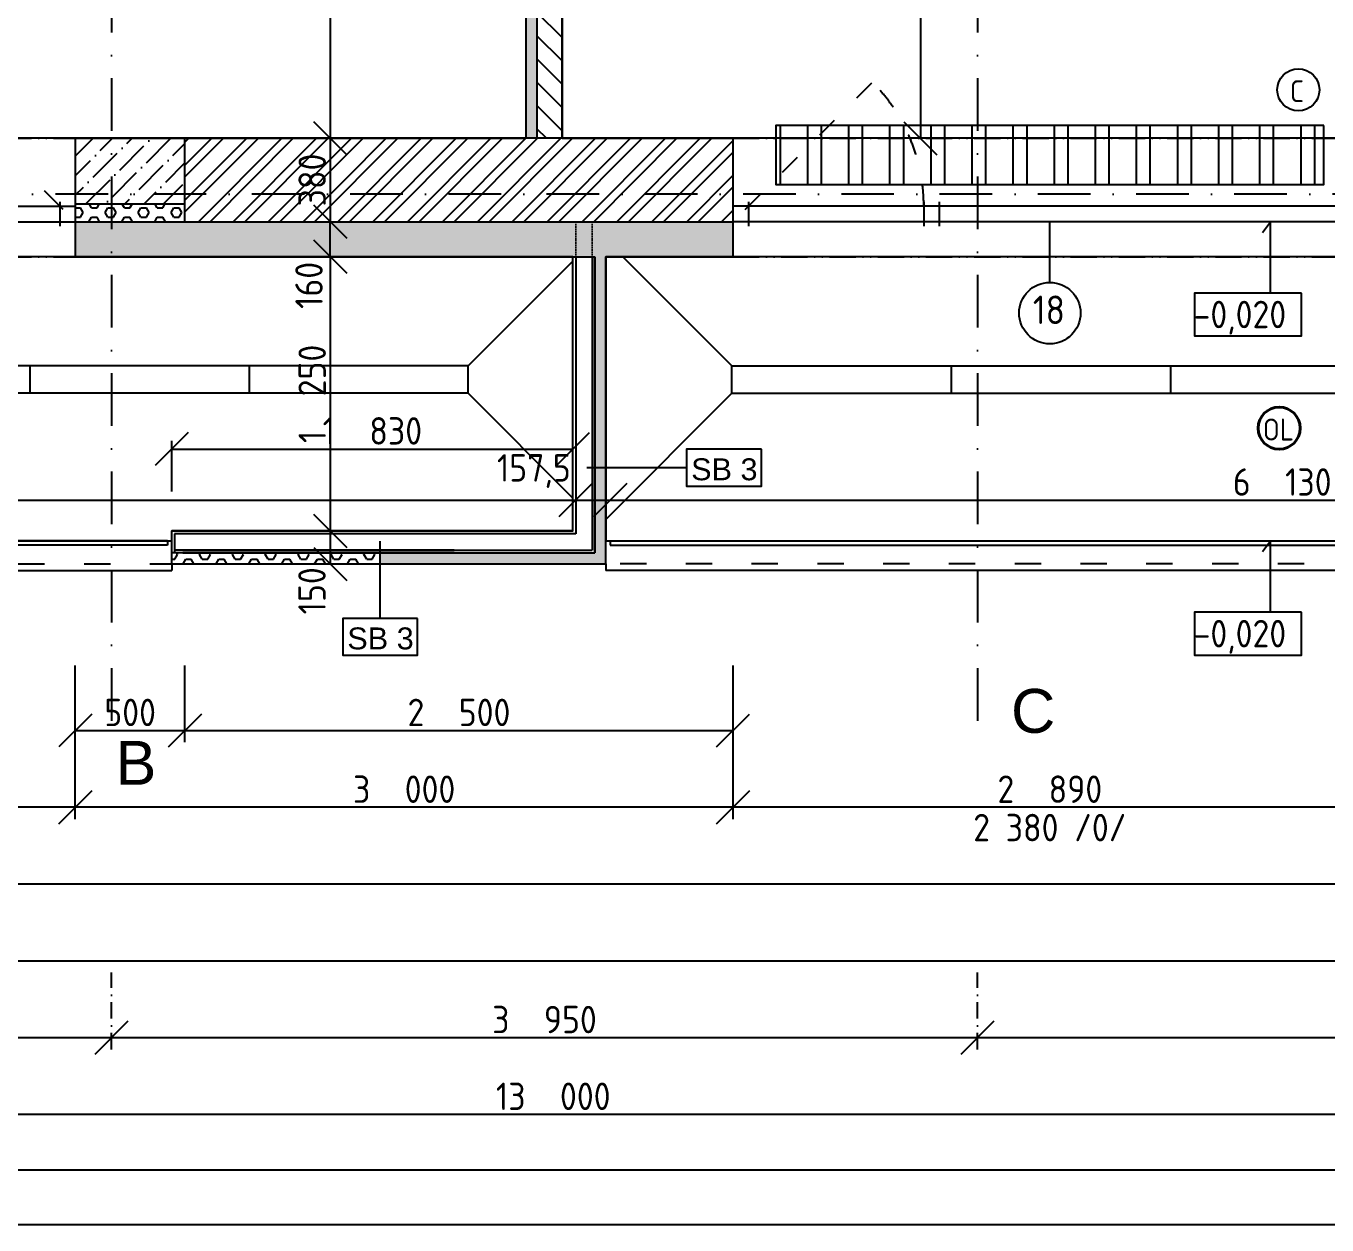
# Model space of a CAD drawing. Extents: x 4511820 to 5180432, y -1526536 to -944957.
# Drawn here: x 4985046 to 4990980, y -1349769 to -1344303 of the extents above; entities that cross this region are included whole.
import ezdxf

# ---------------------------------------------------------------- set-up
doc = ezdxf.new("R2010")
doc.units = 0
doc.header["$MEASUREMENT"] = 0
for name, pattern in [('ACAD_ISO03W100', [30, 12, -18]), ('ACAD_ISO07W100', [3.5, 0.5, -3]), ('ACAD_ISO12W100', [22, 12, -3, 0.5, -3, 0.5, -3]), ('BODKOCIARKOVANA_3', [5.6, 3, -1.3, 0, -1.3])]:
    doc.linetypes.add(name, pattern=pattern)
doc.layers.get('0').update_dxf_attribs({"linetype": 'CONTINUOUS'})
doc.layers.get('Defpoints').update_dxf_attribs({"color": 61, "linetype": 'CONTINUOUS'})
for name, color, linetype in [('KÓTY', 4, 'CONTINUOUS'), ('MÚRY', 1, 'CONTINUOUS'), ('OKNÁ', 143, 'CONTINUOUS'), ('osi', 253, 'CONTINUOUS'), ('Plochy', 41, 'CONTINUOUS'), ('POZEMOK', 7, 'CONTINUOUS'), ('TENKÁ', 7, 'CONTINUOUS'), ('Z-Kúrenie', 101, 'CONTINUOUS'), ('ŠRAFY', 82, 'CONTINUOUS')]:
    doc.layers.add(name, color=color, linetype=linetype)
doc.layers.add('zz-kanal-daždová', color=136, linetype='CONTINUOUS', lineweight=40)
doc.styles.add('ARIAL', font='arial.ttf')
doc.styles.add('styl1', font='arial.ttf')
doc.styles.add('STYLE1', font='isocp.shx')
doc.dimstyles.new('STANDARD-50', dxfattribs={"dimtxt": 125, "dimasz": 150, "dimexe": 10, "dimexo": 200, "dimgap": 20, "dimtad": 1, "dimdsep": 46, "dimlunit": 6, "dimtxsty": 'STYLE1', "dimblk1": 'OBLIQUE', "dimblk2": 'OBLIQUE', "dimsah": 1, "dimcen": 2.5, "dimse1": 1, "dimse2": 1, "dimadec": 0, "dimazin": 0, "dimtfac": 1, "dimtmove": 1, "dimatfit": 3, "dimldrblk": 'OBLIQUE', "dimfxl": 1, "dimtolj": 1, "dimtzin": 0, "dimarcsym": 0})
pattern_1 = [(0, (9e-10, -175781), (0, 43.3012702), [25, -50]), (120, (9e-10, -175781), (-37.5, -21.6506351), [25, -50]), (60, (25, -175781), (-37.5, 21.6506351), [25, -50])]

# ---------------------------------------------------------------- blocks, each defined once
blk = doc.blocks.new('_OBLIQUE')
at = {"color": 0, "linetype": 'ByBlock'}
blk.add_line((-0.5, -0.5), (0.5, 0.5), dxfattribs=at)
blk = doc.blocks.new('*D22097')
at = {"layer": 'Defpoints', "color": 0}
for p in [(4980696, -1345070.2), (4985436, -1345070.2), (4985436, -1348914.9)]:
    blk.add_point(p, dxfattribs=at)
at = {"layer": 'KÓTY', "color": 0, "lineweight": -2}
blk.add_line((4980696, -1348914.9), (4985436, -1348914.9), dxfattribs=at)
at = {"layer": 'KÓTY', "color": 0, "linetype": 'ByBlock', "lineweight": -2, "xscale": 150, "yscale": 150, "zscale": 150, "rotation": 180}
blk.add_blockref('_OBLIQUE', (4980696, -1348914.9), dxfattribs=at)
at = {"layer": 'KÓTY', "color": 0, "linetype": 'ByBlock', "lineweight": -2, "xscale": 150, "yscale": 150, "zscale": 150}
blk.add_blockref('_OBLIQUE', (4985436, -1348914.9), dxfattribs=at)
at = {"layer": 'KÓTY', "color": 0, "insert": (4983066, -1348832.3), "char_height": 125, "attachment_point": 5, "style": 'STYLE1'}
blk.add_mtext('\\A1;4ﾠ740', dxfattribs=at)
blk = doc.blocks.new('*D22098')
at = {"layer": 'Defpoints', "color": 0}
for p in [(4985436, -1345070.2), (4989386, -1345070.2), (4989386, -1348914.9)]:
    blk.add_point(p, dxfattribs=at)
at = {"layer": 'KÓTY', "color": 0, "lineweight": -2}
blk.add_line((4985436, -1348914.9), (4989386, -1348914.9), dxfattribs=at)
at = {"layer": 'KÓTY', "color": 0, "linetype": 'ByBlock', "lineweight": -2, "xscale": 150, "yscale": 150, "zscale": 150, "rotation": 180}
blk.add_blockref('_OBLIQUE', (4985436, -1348914.9), dxfattribs=at)
at = {"layer": 'KÓTY', "color": 0, "linetype": 'ByBlock', "lineweight": -2, "xscale": 150, "yscale": 150, "zscale": 150}
blk.add_blockref('_OBLIQUE', (4989386, -1348914.9), dxfattribs=at)
at = {"layer": 'KÓTY', "color": 0, "insert": (4987411, -1348832.3), "char_height": 125, "attachment_point": 5, "style": 'STYLE1'}
blk.add_mtext('\\A1;3ﾠ950', dxfattribs=at)
blk = doc.blocks.new('*D22099')
at = {"layer": 'Defpoints', "color": 0}
for p in [(4989386, -1345070.2), (4994021, -1345070.2), (4994021, -1348914.9)]:
    blk.add_point(p, dxfattribs=at)
at = {"layer": 'KÓTY', "color": 0, "lineweight": -2}
blk.add_line((4989386, -1348914.9), (4994021, -1348914.9), dxfattribs=at)
at = {"layer": 'KÓTY', "color": 0, "linetype": 'ByBlock', "lineweight": -2, "xscale": 150, "yscale": 150, "zscale": 150, "rotation": 180}
blk.add_blockref('_OBLIQUE', (4989386, -1348914.9), dxfattribs=at)
at = {"layer": 'KÓTY', "color": 0, "linetype": 'ByBlock', "lineweight": -2, "xscale": 150, "yscale": 150, "zscale": 150}
blk.add_blockref('_OBLIQUE', (4994021, -1348914.9), dxfattribs=at)
at = {"layer": 'KÓTY', "color": 0, "insert": (4991703.5, -1348832.3), "char_height": 125, "attachment_point": 5, "style": 'STYLE1'}
blk.add_mtext('\\A1;4ﾠ635', dxfattribs=at)
blk = doc.blocks.new('*D22126')
at = {"layer": 'Defpoints', "color": 0}
for p in [(4980571, -1338425.2), (5007401, -1346445.2), (4980571, -1348214.9)]:
    blk.add_point(p, dxfattribs=at)
at = {"layer": 'KÓTY', "color": 0, "lineweight": -2}
blk.add_line((5007401, -1348214.9), (4980571, -1348214.9), dxfattribs=at)
at = {"layer": 'KÓTY', "color": 0, "linetype": 'ByBlock', "lineweight": -2, "xscale": 150, "yscale": 150, "zscale": 150, "rotation": 180}
blk.add_blockref('_OBLIQUE', (4980571, -1348214.9), dxfattribs=at)
at = {"layer": 'KÓTY', "color": 0, "linetype": 'ByBlock', "lineweight": -2, "xscale": 150, "yscale": 150, "zscale": 150}
blk.add_blockref('_OBLIQUE', (5007401, -1348214.9), dxfattribs=at)
at = {"layer": 'KÓTY', "color": 0, "insert": (4993986, -1348132.3), "char_height": 125, "attachment_point": 5, "style": 'STYLE1'}
blk.add_mtext('\\A1;26ﾠ830', dxfattribs=at)
blk = doc.blocks.new('*D22128')
at = {"layer": 'Defpoints', "color": 0}
for p in [(4980571, -1342545.2), (5040921, -1342545.2), (5040921, -1348564.9)]:
    blk.add_point(p, dxfattribs=at)
at = {"layer": 'KÓTY', "color": 0, "lineweight": -2}
blk.add_line((4980571, -1348564.9), (5040921, -1348564.9), dxfattribs=at)
at = {"layer": 'KÓTY', "color": 0, "linetype": 'ByBlock', "lineweight": -2, "xscale": 150, "yscale": 150, "zscale": 150, "rotation": 180}
blk.add_blockref('_OBLIQUE', (4980571, -1348564.9), dxfattribs=at)
at = {"layer": 'KÓTY', "color": 0, "linetype": 'ByBlock', "lineweight": -2, "xscale": 150, "yscale": 150, "zscale": 150}
blk.add_blockref('_OBLIQUE', (5040921, -1348564.9), dxfattribs=at)
at = {"layer": 'KÓTY', "color": 0, "insert": (5010746, -1348482.3), "char_height": 125, "attachment_point": 5, "style": 'STYLE1'}
blk.add_mtext('\\A1;60ﾠ350', dxfattribs=at)
blk = doc.blocks.new('*D22129')
at = {"layer": 'Defpoints', "color": 0}
for p in [(4980951, -1342545.2), (4993951, -1345195.2), (4980951, -1349264.9)]:
    blk.add_point(p, dxfattribs=at)
at = {"layer": 'KÓTY', "color": 0, "lineweight": -2}
blk.add_line((4993951, -1349264.9), (4980951, -1349264.9), dxfattribs=at)
at = {"layer": 'KÓTY', "color": 0, "linetype": 'ByBlock', "lineweight": -2, "xscale": 150, "yscale": 150, "zscale": 150, "rotation": 180}
blk.add_blockref('_OBLIQUE', (4980951, -1349264.9), dxfattribs=at)
at = {"layer": 'KÓTY', "color": 0, "linetype": 'ByBlock', "lineweight": -2, "xscale": 150, "yscale": 150, "zscale": 150}
blk.add_blockref('_OBLIQUE', (4993951, -1349264.9), dxfattribs=at)
at = {"layer": 'KÓTY', "color": 0, "insert": (4987451, -1349182.3), "char_height": 125, "attachment_point": 5, "style": 'STYLE1'}
blk.add_mtext('\\A1;13ﾠ000', dxfattribs=at)
blk = doc.blocks.new('*D22164')
at = {"layer": 'Defpoints', "color": 0}
for p in [(4988271, -1345195.2), (4991161, -1345195.2), (4988271, -1347864.9)]:
    blk.add_point(p, dxfattribs=at)
at = {"layer": 'KÓTY', "color": 0, "lineweight": -2}
blk.add_line((4991161, -1347864.9), (4988271, -1347864.9), dxfattribs=at)
at = {"layer": 'KÓTY', "color": 0, "linetype": 'ByBlock', "lineweight": -2, "xscale": 150, "yscale": 150, "zscale": 150, "rotation": 180}
blk.add_blockref('_OBLIQUE', (4988271, -1347864.9), dxfattribs=at)
at = {"layer": 'KÓTY', "color": 0, "linetype": 'ByBlock', "lineweight": -2, "xscale": 150, "yscale": 150, "zscale": 150}
blk.add_blockref('_OBLIQUE', (4991161, -1347864.9), dxfattribs=at)
at = {"layer": 'KÓTY', "color": 0, "insert": (4989716, -1347782.3), "char_height": 125, "attachment_point": 5, "style": 'STYLE1'}
blk.add_mtext('\\A1;2ﾠ890', dxfattribs=at)
blk = doc.blocks.new('*D22165')
at = {"layer": 'Defpoints', "color": 0}
for p in [(4985271, -1345195.2), (4988271, -1345195.2), (4985271, -1347864.9)]:
    blk.add_point(p, dxfattribs=at)
at = {"layer": 'KÓTY', "color": 0, "lineweight": -2}
blk.add_line((4988271, -1347864.9), (4985271, -1347864.9), dxfattribs=at)
at = {"layer": 'KÓTY', "color": 0, "linetype": 'ByBlock', "lineweight": -2, "xscale": 150, "yscale": 150, "zscale": 150, "rotation": 180}
blk.add_blockref('_OBLIQUE', (4985271, -1347864.9), dxfattribs=at)
at = {"layer": 'KÓTY', "color": 0, "linetype": 'ByBlock', "lineweight": -2, "xscale": 150, "yscale": 150, "zscale": 150}
blk.add_blockref('_OBLIQUE', (4988271, -1347864.9), dxfattribs=at)
at = {"layer": 'KÓTY', "color": 0, "insert": (4986771, -1347782.3), "char_height": 125, "attachment_point": 5, "style": 'STYLE1'}
blk.add_mtext('\\A1;3ﾠ000', dxfattribs=at)
blk = doc.blocks.new('*D22166')
at = {"layer": 'Defpoints', "color": 0}
for p in [(4982311, -1345195.2), (4985271, -1345195.2), (4982311, -1347864.9)]:
    blk.add_point(p, dxfattribs=at)
at = {"layer": 'KÓTY', "color": 0, "lineweight": -2}
blk.add_line((4985271, -1347864.9), (4982311, -1347864.9), dxfattribs=at)
at = {"layer": 'KÓTY', "color": 0, "linetype": 'ByBlock', "lineweight": -2, "xscale": 150, "yscale": 150, "zscale": 150, "rotation": 180}
blk.add_blockref('_OBLIQUE', (4982311, -1347864.9), dxfattribs=at)
at = {"layer": 'KÓTY', "color": 0, "linetype": 'ByBlock', "lineweight": -2, "xscale": 150, "yscale": 150, "zscale": 150}
blk.add_blockref('_OBLIQUE', (4985271, -1347864.9), dxfattribs=at)
at = {"layer": 'KÓTY', "color": 0, "insert": (4983791, -1347782.3), "char_height": 125, "attachment_point": 5, "style": 'STYLE1'}
blk.add_mtext('\\A1;2ﾠ960', dxfattribs=at)
blk = doc.blocks.new('*D22821')
at = {"layer": 'Defpoints', "color": 0}
for p in [(4986076, -1338815.2), (4986076, -1344815.2), (4986434, -1344815.2)]:
    blk.add_point(p, dxfattribs=at)
at = {"layer": 'KÓTY', "color": 0, "lineweight": -2}
blk.add_line((4986434, -1338815.2), (4986434, -1344815.2), dxfattribs=at)
at = {"layer": 'KÓTY', "color": 0, "linetype": 'ByBlock', "lineweight": -2, "xscale": 150, "yscale": 150, "zscale": 150}
for p, rotation in [((4986434, -1338815.2), 90), ((4986434, -1344815.2), 270)]:
    blk.add_blockref('_OBLIQUE', p, dxfattribs=dict(at, rotation=rotation))
at = {"layer": 'KÓTY', "color": 0, "insert": (4986351.5, -1341815.2), "char_height": 125, "attachment_point": 5, "rotation": 90, "style": 'STYLE1'}
blk.add_mtext('\\A1;6ﾠ000', dxfattribs=at)
blk = doc.blocks.new('*D22825')
at = {"layer": 'Defpoints', "color": 0}
for p in [(4987491, -1340870.2), (4987531, -1344815.2), (4989125.5, -1344815.2)]:
    blk.add_point(p, dxfattribs=at)
at = {"layer": 'KÓTY', "color": 0, "lineweight": -2}
blk.add_line((4989125.5, -1340870.2), (4989125.5, -1344815.2), dxfattribs=at)
at = {"layer": 'KÓTY', "color": 0, "linetype": 'ByBlock', "lineweight": -2, "xscale": 150, "yscale": 150, "zscale": 150}
for p, rotation in [((4989125.5, -1340870.2), 90), ((4989125.5, -1344815.2), 270)]:
    blk.add_blockref('_OBLIQUE', p, dxfattribs=dict(at, rotation=rotation))
at = {"layer": 'KÓTY', "color": 0, "insert": (4989043, -1342842.7), "char_height": 125, "attachment_point": 5, "rotation": 90, "style": 'STYLE1'}
blk.add_mtext('\\A1;3ﾠ945', dxfattribs=at)
blk = doc.blocks.new('*D23350')
at = {"layer": 'Defpoints', "color": 0}
for p in [(4987553.5, -1346464.5), (4987553.5, -1346617.7), (4979011, -1346755.2)]:
    blk.add_point(p, dxfattribs=at)
at = {"layer": 'KÓTY', "color": 0, "lineweight": -2}
blk.add_line((4979011, -1346464.5), (4987553.5, -1346464.5), dxfattribs=at)
at = {"layer": 'KÓTY', "color": 0, "linetype": 'ByBlock', "lineweight": -2, "xscale": 150, "yscale": 150, "zscale": 150, "rotation": 180}
blk.add_blockref('_OBLIQUE', (4979011, -1346464.5), dxfattribs=at)
at = {"layer": 'KÓTY', "color": 0, "linetype": 'ByBlock', "lineweight": -2, "xscale": 150, "yscale": 150, "zscale": 150}
blk.add_blockref('_OBLIQUE', (4987553.5, -1346464.5), dxfattribs=at)
at = {"layer": 'KÓTY', "color": 0, "insert": (4983282.2, -1346372.6), "char_height": 125, "attachment_point": 5, "style": 'STYLE1'}
blk.add_mtext('\\A1;8ﾠ542,5', dxfattribs=at)
blk = doc.blocks.new('*D23351')
at = {"layer": 'Defpoints', "color": 0}
for p in [(4987711, -1346464.5), (4987553.5, -1346617.7), (4987711, -1346650.2)]:
    blk.add_point(p, dxfattribs=at)
at = {"layer": 'KÓTY', "color": 0, "lineweight": -2}
blk.add_line((4987553.5, -1346464.5), (4987711, -1346464.5), dxfattribs=at)
at = {"layer": 'KÓTY', "color": 0, "linetype": 'ByBlock', "lineweight": -2, "xscale": 150, "yscale": 150, "zscale": 150, "rotation": 180}
blk.add_blockref('_OBLIQUE', (4987553.5, -1346464.5), dxfattribs=at)
at = {"layer": 'KÓTY', "color": 0, "linetype": 'ByBlock', "lineweight": -2, "xscale": 150, "yscale": 150, "zscale": 150}
blk.add_blockref('_OBLIQUE', (4987711, -1346464.5), dxfattribs=at)
at = {"layer": 'KÓTY', "color": 0, "insert": (4987362.5, -1346332.1), "char_height": 125, "attachment_point": 5, "style": 'STYLE1'}
blk.add_mtext('\\A1;157,5', dxfattribs=at)
blk = doc.blocks.new('*D23352')
at = {"layer": 'Defpoints', "color": 0}
for p in [(4993841, -1346464.5), (4993841, -1346552.7), (4987711, -1346650.2)]:
    blk.add_point(p, dxfattribs=at)
at = {"layer": 'KÓTY', "color": 0, "lineweight": -2}
blk.add_line((4987711, -1346464.5), (4993841, -1346464.5), dxfattribs=at)
at = {"layer": 'KÓTY', "color": 0, "linetype": 'ByBlock', "lineweight": -2, "xscale": 150, "yscale": 150, "zscale": 150, "rotation": 180}
blk.add_blockref('_OBLIQUE', (4987711, -1346464.5), dxfattribs=at)
at = {"layer": 'KÓTY', "color": 0, "linetype": 'ByBlock', "lineweight": -2, "xscale": 150, "yscale": 150, "zscale": 150}
blk.add_blockref('_OBLIQUE', (4993841, -1346464.5), dxfattribs=at)
at = {"layer": 'KÓTY', "color": 0, "insert": (4990776, -1346382), "char_height": 125, "attachment_point": 5, "style": 'STYLE1'}
blk.add_mtext('\\A1;6ﾠ130', dxfattribs=at)
blk = doc.blocks.new('*D48084')
at = {"layer": 'Defpoints', "color": 0}
for p in [(4987541, -1346231.5), (4985711, -1346605.2), (4987541, -1346605.2)]:
    blk.add_point(p, dxfattribs=at)
at = {"layer": 'KÓTY', "color": 0, "lineweight": -2}
blk.add_line((4985711, -1346231.5), (4987541, -1346231.5), dxfattribs=at)
at = {"layer": 'KÓTY', "color": 0, "linetype": 'ByBlock', "lineweight": -2, "xscale": 150, "yscale": 150, "zscale": 150, "rotation": 180}
blk.add_blockref('_OBLIQUE', (4985711, -1346231.5), dxfattribs=at)
at = {"layer": 'KÓTY', "color": 0, "linetype": 'ByBlock', "lineweight": -2, "xscale": 150, "yscale": 150, "zscale": 150}
blk.add_blockref('_OBLIQUE', (4987541, -1346231.5), dxfattribs=at)
at = {"layer": 'KÓTY', "color": 0, "insert": (4986626, -1346149), "char_height": 125, "attachment_point": 5, "style": 'STYLE1'}
blk.add_mtext('\\A1;1ﾠ830', dxfattribs=at)
blk = doc.blocks.new('*D48089')
at = {"layer": 'Defpoints', "color": 0}
for p in [(4987283.5, -1344815.2), (4986434, -1345195.2), (4987283.5, -1345195.2)]:
    blk.add_point(p, dxfattribs=at)
at = {"layer": 'KÓTY', "color": 0, "lineweight": -2}
blk.add_line((4986434, -1344815.2), (4986434, -1345195.2), dxfattribs=at)
at = {"layer": 'KÓTY', "color": 0, "linetype": 'ByBlock', "lineweight": -2, "xscale": 150, "yscale": 150, "zscale": 150}
for p, rotation in [((4986434, -1344815.2), 90), ((4986434, -1345195.2), 270)]:
    blk.add_blockref('_OBLIQUE', p, dxfattribs=dict(at, rotation=rotation))
at = {"layer": 'KÓTY', "color": 0, "insert": (4986351.5, -1345005.2), "char_height": 125, "attachment_point": 5, "rotation": 90, "style": 'STYLE1'}
blk.add_mtext('\\A1;380', dxfattribs=at)
blk = doc.blocks.new('*D48090')
at = {"layer": 'Defpoints', "color": 0}
for p in [(4986434, -1345195.2), (4987123.5, -1345195.2), (4987123.5, -1345355.2)]:
    blk.add_point(p, dxfattribs=at)
at = {"layer": 'KÓTY', "color": 0, "lineweight": -2}
blk.add_line((4986434, -1345355.2), (4986434, -1345195.2), dxfattribs=at)
at = {"layer": 'KÓTY', "color": 0, "linetype": 'ByBlock', "lineweight": -2, "xscale": 150, "yscale": 150, "zscale": 150}
for p, rotation in [((4986434, -1345195.2), 90), ((4986434, -1345355.2), 270)]:
    blk.add_blockref('_OBLIQUE', p, dxfattribs=dict(at, rotation=rotation))
at = {"layer": 'KÓTY', "color": 0, "insert": (4986337, -1345485.5), "char_height": 125, "attachment_point": 5, "rotation": 90, "style": 'STYLE1'}
blk.add_mtext('\\A1;160', dxfattribs=at)
blk = doc.blocks.new('*D48091')
at = {"layer": 'Defpoints', "color": 0}
for p in [(4987123.5, -1345355.2), (4986434, -1346605.2), (4987123.5, -1346605.2)]:
    blk.add_point(p, dxfattribs=at)
at = {"layer": 'KÓTY', "color": 0, "lineweight": -2}
blk.add_line((4986434, -1345355.2), (4986434, -1346605.2), dxfattribs=at)
at = {"layer": 'KÓTY', "color": 0, "linetype": 'ByBlock', "lineweight": -2, "xscale": 150, "yscale": 150, "zscale": 150}
for p, rotation in [((4986434, -1345355.2), 90), ((4986434, -1346605.2), 270)]:
    blk.add_blockref('_OBLIQUE', p, dxfattribs=dict(at, rotation=rotation))
at = {"layer": 'KÓTY', "color": 0, "insert": (4986351.5, -1345980.2), "char_height": 125, "attachment_point": 5, "rotation": 90, "style": 'STYLE1'}
blk.add_mtext('\\A1;1ﾠ250', dxfattribs=at)
blk = doc.blocks.new('*D48092')
at = {"layer": 'Defpoints', "color": 0}
for p in [(4986434, -1346605.2), (4986434, -1346755.2), (4986434, -1346755.2)]:
    blk.add_point(p, dxfattribs=at)
at = {"layer": 'KÓTY', "color": 0, "lineweight": -2}
blk.add_line((4986434, -1346605.2), (4986434, -1346755.2), dxfattribs=at)
at = {"layer": 'KÓTY', "color": 0, "linetype": 'ByBlock', "lineweight": -2, "xscale": 150, "yscale": 150, "zscale": 150}
for p, rotation in [((4986434, -1346605.2), 90), ((4986434, -1346755.2), 270)]:
    blk.add_blockref('_OBLIQUE', p, dxfattribs=dict(at, rotation=rotation))
at = {"layer": 'KÓTY', "color": 0, "insert": (4986350.5, -1346878), "char_height": 125, "attachment_point": 5, "rotation": 90, "style": 'STYLE1'}
blk.add_mtext('\\A1;150', dxfattribs=at)
blk = doc.blocks.new('*D55248')
at = {"layer": 'Defpoints', "color": 0}
for p in [(4985271, -1344815.2), (4985771, -1344815.2), (4985771, -1347514.9)]:
    blk.add_point(p, dxfattribs=at)
at = {"layer": 'KÓTY', "color": 0, "lineweight": -2}
blk.add_line((4985271, -1347514.9), (4985771, -1347514.9), dxfattribs=at)
at = {"layer": 'KÓTY', "color": 0, "linetype": 'ByBlock', "lineweight": -2, "xscale": 150, "yscale": 150, "zscale": 150, "rotation": 180}
blk.add_blockref('_OBLIQUE', (4985271, -1347514.9), dxfattribs=at)
at = {"layer": 'KÓTY', "color": 0, "linetype": 'ByBlock', "lineweight": -2, "xscale": 150, "yscale": 150, "zscale": 150}
blk.add_blockref('_OBLIQUE', (4985771, -1347514.9), dxfattribs=at)
at = {"layer": 'KÓTY', "color": 0, "insert": (4985521, -1347432.4), "char_height": 125, "attachment_point": 5, "style": 'STYLE1'}
blk.add_mtext('\\A1;500', dxfattribs=at)
blk = doc.blocks.new('*D55249')
at = {"layer": 'Defpoints', "color": 0}
for p in [(4985771, -1344815.2), (4988271, -1344815.2), (4988271, -1347514.9)]:
    blk.add_point(p, dxfattribs=at)
at = {"layer": 'KÓTY', "color": 0, "lineweight": -2}
blk.add_line((4985771, -1347514.9), (4988271, -1347514.9), dxfattribs=at)
at = {"layer": 'KÓTY', "color": 0, "linetype": 'ByBlock', "lineweight": -2, "xscale": 150, "yscale": 150, "zscale": 150, "rotation": 180}
blk.add_blockref('_OBLIQUE', (4985771, -1347514.9), dxfattribs=at)
at = {"layer": 'KÓTY', "color": 0, "linetype": 'ByBlock', "lineweight": -2, "xscale": 150, "yscale": 150, "zscale": 150}
blk.add_blockref('_OBLIQUE', (4988271, -1347514.9), dxfattribs=at)
at = {"layer": 'KÓTY', "color": 0, "insert": (4987021, -1347432.3), "char_height": 125, "attachment_point": 5, "style": 'STYLE1'}
blk.add_mtext('\\A1;2ﾠ500', dxfattribs=at)

msp = doc.modelspace()

# ---------------------------------------------------------------- hatches: boundary and pattern name
at = {"layer": 'Z-Kúrenie', "linetype": 'Continuous'}
h = msp.add_hatch(dxfattribs=at)
h.set_pattern_fill('ANSI32', color=256, scale=500, angle=225)
h.set_pattern_definition([(270, (3836111.8, -6420252.1), (187.5, -3e-14), []), (270, (3836049.3, -6420314.6), (187.5, -3e-14), [])])
h.paths.add_polyline_path([(4990966, -1344756.191), (4988466, -1344756.191), (4988466, -1345025.191), (4990966, -1345025.191)])
at = {"layer": 'ŠRAFY'}
h = msp.add_hatch(dxfattribs=at)
h.set_pattern_fill('DOTS', color=256, scale=250, angle=90)
h.set_pattern_definition([(90, (-71441.844, -199631), (-15.625, 7.8125), [0, -15.625])])
h.paths.add_polyline_path([(4987376, -1344815.191), (4987376, -1338205.191), (4987326, -1338205.191), (4987326, -1344815.191)])
at = {"layer": 'ŠRAFY', "ltscale": 0.25}
h = msp.add_hatch(dxfattribs=at)
h.set_pattern_fill('ANSI31', color=256, scale=600, angle=90, style=0)
h.set_pattern_definition([(135, (-2976355.03, 23031.926), (-53.0330086, -53.0330086), [])])
h.paths.add_polyline_path([(4987491, -1344815.191), (4987491, -1340870.191), (4987491, -1340755.191), (4987491, -1338620.191), (4987491, -1338505.191), (4987376, -1338505.191), (4987376, -1344815.191)])
h = msp.add_hatch(dxfattribs=at)
h.set_pattern_fill('ANSI36', color=256, scale=500)
h.set_pattern_definition([(45, (449781.18, -205413.17), (33.1456304, 121.533978), [156.25, -31.25, 0, -31.25])])
h.paths.add_polyline_path([(4985521, -1344815.191), (4985271, -1344815.191), (4985271, -1345115.191), (4985771, -1345115.191), (4985771, -1344815.191)])
at = {"layer": 'ŠRAFY'}
h = msp.add_hatch(dxfattribs=at)
h.set_pattern_fill('ANSI32', color=256, scale=300)
h.paths.add_polyline_path([(4987531, -1345195.191), (4988271, -1345195.191), (4988271, -1345125.191), (4988271, -1344815.191), (4988221, -1344815.191), (4987531, -1344815.191), (4987491, -1344815.191), (4987376, -1344815.191), (4987326, -1344815.191), (4985771, -1344815.191), (4985771, -1345195.191), (4987391, -1345195.191)])
h = msp.add_hatch(dxfattribs=at)
h.set_pattern_fill('HEX', color=256, scale=200)
h.set_pattern_definition([(0, (-22180, -175781), (0, 43.3012702), [25, -50]), (120, (-22180, -175781), (-37.5, -21.6506351), [25, -50]), (60, (-22155, -175781), (-37.5, 21.6506351), [25, -50])])
h.paths.add_polyline_path([(4985771, -1345115.191), (4985271, -1345115.191), (4985271, -1345195.191), (4985346, -1345195.191), (4985771, -1345195.191)])
h = msp.add_hatch(dxfattribs=at)
h.set_pattern_fill('HEX', color=256, scale=200)
h.set_pattern_definition(pattern_1)
h.paths.add_polyline_path([(4987641, -1345355.191), (4987641, -1345467.691), (4987641, -1346705.191), (4986998.5, -1346705.191), (4986661.5, -1346705.191), (4986661.5, -1346755.191), (4987011, -1346755.191), (4987691, -1346755.191), (4987691, -1346552.691), (4987691, -1345455.191), (4987691, -1345355.191), (4987768.5, -1345355.191), (4988221, -1345355.191), (4988271, -1345355.191), (4988271, -1345195.191), (4985271, -1345195.191), (4985271, -1345355.191), (4987541, -1345355.191), (4987553.5, -1345355.191), (4987561, -1345355.191), (4987628.5, -1345355.191)])
h = msp.add_hatch(dxfattribs=at)
h.set_pattern_fill('HEX', color=256, scale=200)
h.set_pattern_definition(pattern_1)
h.paths.add_polyline_path([(4985711, -1346755.191), (4986661.5, -1346755.191), (4986661.5, -1346705.191), (4985761, -1346705.191), (4985723.5, -1346705.191), (4985711, -1346705.191)])

# ---------------------------------------------------------------- linework, layer by layer
at = {"layer": 'KÓTY', "ltscale": 25}
for p, q in [((4985711, -1346425.5), (4985711, -1346194.5)), ((4988271, -1347568.286), (4988271, -1347218.286)), ((4985271, -1347918.286), (4985271, -1347568.286)), ((4988271, -1347918.286), (4988271, -1347568.286))]:
    msp.add_line(p, q, dxfattribs=at)
at = {"layer": 'KÓTY'}
for p, q in [((4985271, -1347568.286), (4985271, -1347218.286)), ((4985771, -1347568.286), (4985771, -1347218.286))]:
    msp.add_line(p, q, dxfattribs=at)
at = {"layer": 'KÓTY', "linetype": 'BODKOCIARKOVANA_3', "ltscale": 25}
for p, q in [((4985436, -1348968.286), (4985436, -1348618.286)), ((4989386, -1348968.286), (4989386, -1348618.286))]:
    msp.add_line(p, q, dxfattribs=at)
at = {"layer": 'MÚRY'}
for p, q in [((4987326, -1338205.191), (4987326, -1344815.191)), ((4987491, -1340870.191), (4987491, -1344815.191)), ((4985271, -1344815.191), (4987326, -1344815.191)), ((4985271, -1344815.191), (4985271, -1345355.191)), ((4987491, -1344815.191), (4988221, -1344815.191)), ((4987531, -1344815.191), (4988271, -1344815.191)), ((4988271, -1345355.191), (4988271, -1344815.191)), ((4985271, -1345355.191), (4987541, -1345355.191)), ((4987541, -1346605.191), (4987541, -1345355.191)), ((4987691, -1345355.191), (4988221, -1345355.191)), ((4987691, -1345355.191), (4988271, -1345355.191)), ((4987691, -1346755.191), (4987691, -1345355.191)), ((4987691, -1346755.191), (4987691, -1345455.191)), ((4985711, -1346755.191), (4985711, -1346605.191)), ((4987541, -1346605.191), (4985711, -1346605.191)), ((4985711, -1346755.191), (4987691, -1346755.191)), ((4985711, -1346755.191), (4987011, -1346755.191))]:
    msp.add_line(p, q, dxfattribs=at)
at = {"layer": 'OKNÁ', "linetype": 'ACAD_ISO03W100', "ltscale": 10}
msp.add_line((4985215.142, -1345139.334), (4984635.315, -1344559.506), dxfattribs=at)
at = {"layer": 'OKNÁ', "linetype": 'ACAD_ISO03W100', "ltscale": 8}
msp.add_line((4988326.858, -1345139.334), (4988906.685, -1344559.506), dxfattribs=at)
at = {"layer": 'OKNÁ', "ltscale": 0.25}
for p, q in [((4985201, -1345105.191), (4985201, -1345215.191)), ((4988341, -1345105.191), (4988341, -1345215.191)), ((4989141, -1345105.191), (4989141, -1345215.191)), ((4989211, -1345105.191), (4989211, -1345215.191)), ((4982311, -1345125.191), (4985271, -1345125.191)), ((4991161, -1345125.191), (4988271, -1345125.191)), ((4982311, -1345195.191), (4985271, -1345195.191)), ((4991161, -1345195.191), (4988271, -1345195.191)), ((4989716, -1345472.045), (4989716, -1345195.191))]:
    msp.add_line(p, q, dxfattribs=at)
at = {"layer": 'OKNÁ'}
for p, q in [((4985691, -1346650.191), (4979116, -1346650.191)), ((4985691, -1346650.191), (4985691, -1346670.191)), ((4987711, -1346650.191), (4993821, -1346650.191)), ((4987711, -1346650.191), (4987711, -1346670.191)), ((4985691, -1346670.191), (4979096, -1346670.191)), ((4987711, -1346670.191), (4993821, -1346670.191))]:
    msp.add_line(p, q, dxfattribs=at)
at = {"layer": 'OKNÁ', "ltscale": 0.25}
msp.add_circle((4989716, -1345612.045), 140, dxfattribs=at)
at = {"layer": 'OKNÁ', "linetype": 'ACAD_ISO03W100', "ltscale": 8}
msp.add_arc((4988341, -1345125.191), 800, 0, 45, dxfattribs=at)
at = {"layer": 'osi', "linetype": 'BODKOCIARKOVANA_3', "ltscale": 80}
for p, q in [((4985436, -1310038), (4985436, -1347555.191)), ((4989386, -1310038), (4989386, -1347555.191)), ((5041881, -1345070.191), (4978211, -1345070.191))]:
    msp.add_line(p, q, dxfattribs=at)
at = {"layer": 'Plochy'}
for points in [[(4980411, -1338405.191), (4979161, -1338405.191), (4979161, -1338950.191), (4979116, -1338950.191), (4979116, -1346650.191), (4985711, -1346650.191), (4985711, -1346605.191), (4987541, -1346605.191), (4987541, -1345355.191), (4980411, -1345355.191)], [(4980951, -1344815.191), (4980951, -1338505.191), (4985326, -1338505.191), (4985326, -1338815.191), (4986076, -1338815.191), (4986076, -1338505.191), (4987326, -1338505.191), (4987326, -1344815.191)], [(4987491, -1340870.191), (4993871, -1340870.191), (4993871, -1342270.191), (4993561, -1342270.191), (4993561, -1342870.191), (4993871, -1342870.191), (4993871, -1344815.191), (4987531, -1344815.191), (4987491, -1344815.191)], [(4993841, -1345355.191), (4987691, -1345355.191), (4987691, -1346650.191), (4993841, -1346650.191)]]:
    msp.add_lwpolyline(points, close=True, dxfattribs=at)
at = {"layer": 'POZEMOK'}
for p, q in [((4988266, -1345852.691), (4987768.5, -1345355.191)), ((4987063.5, -1345852.691), (4987541, -1345375.191)), ((4987063.5, -1345852.691), (4980063.5, -1345852.691)), ((4985063.5, -1345852.691), (4985063.5, -1345977.691)), ((4986063.5, -1345852.691), (4986063.5, -1345977.691)), ((4987063.5, -1345977.691), (4987063.5, -1345852.691)), ((4988266, -1345852.691), (4993266, -1345852.691)), ((4988266, -1345977.691), (4988266, -1345852.691)), ((4989266, -1345852.691), (4989266, -1345977.691)), ((4990266, -1345852.691), (4990266, -1345977.691)), ((4987063.5, -1345977.691), (4980063.5, -1345977.691)), ((4987063.5, -1345977.691), (4987541, -1346455.191)), ((4988266, -1345977.691), (4987691, -1346552.691)), ((4988266, -1345977.691), (4993266, -1345977.691))]:
    msp.add_line(p, q, dxfattribs=at)
at = {"layer": 'TENKÁ'}
for p, q in [((4987376, -1338205.191), (4987376, -1344815.191)), ((4985771, -1345195.191), (4985771, -1344815.191)), ((4987491, -1344815.191), (4987326, -1344815.191)), ((4985771, -1345115.191), (4985271, -1345115.191)), ((4985271, -1345195.191), (4988271, -1345195.191)), ((4990685.336, -1345244), (4990722.691, -1345195.191)), ((4990722.691, -1345520.931), (4990722.691, -1345195.191)), ((4987541, -1345355.191), (4987641, -1345355.191)), ((4987641, -1346705.191), (4987641, -1345355.191)), ((4987641, -1345355.191), (4987641, -1346705.191)), ((4988059, -1346317.633), (4987603.75, -1346317.633)), ((4986661.5, -1347003.633), (4986661.5, -1346651.133)), ((4990685.336, -1346699), (4990722.691, -1346650.191)), ((4990722.691, -1346975.931), (4990722.691, -1346650.191)), ((4985723.5, -1346705.191), (4985711, -1346705.191)), ((4986998.5, -1346705.191), (4985723.5, -1346705.191)), ((4985761, -1346705.191), (4987641, -1346705.191)), ((4985711, -1346755.191), (4985711, -1346785.191)), ((4987691, -1346755.191), (4987691, -1346785.191)), ((4978981, -1346785.191), (4985711, -1346785.191)), ((5006776, -1346785.191), (4987691, -1346785.191))]:
    msp.add_line(p, q, dxfattribs=at)
at = {"layer": 'TENKÁ', "linetype": 'ACAD_ISO12W100', "ltscale": 10}
for p, q in [((4982311, -1344815.191), (4985271, -1344815.191)), ((4988271, -1344815.191), (4991161, -1344815.191)), ((4982311, -1345355.191), (4985271, -1345355.191)), ((4988271, -1345355.191), (4991161, -1345355.191))]:
    msp.add_line(p, q, dxfattribs=at)
at = {"layer": 'TENKÁ', "color": 252, "linetype": 'ACAD_ISO07W100', "ltscale": 3}
for p, q in [((4987553.5, -1345355.191), (4987553.5, -1345195.191)), ((4987628.5, -1345355.191), (4987628.5, -1345195.191))]:
    msp.add_line(p, q, dxfattribs=at)
at = {"layer": 'TENKÁ', "color": 252}
for p, q in [((4987553.5, -1345355.191), (4987553.5, -1346617.691)), ((4987628.5, -1345355.191), (4987628.5, -1346692.691)), ((4987553.5, -1346617.691), (4985723.5, -1346617.691)), ((4985723.5, -1346617.691), (4985723.5, -1346705.191)), ((4986998.5, -1346692.691), (4985723.5, -1346692.691)), ((4985761, -1346692.691), (4987628.5, -1346692.691))]:
    msp.add_line(p, q, dxfattribs=at)
at = {"layer": 'TENKÁ', "linetype": 'ACAD_ISO03W100', "ltscale": 10}
for p, q in [((4979011, -1346755.191), (4985711, -1346755.191)), ((5006776, -1346755.191), (4987691, -1346755.191))]:
    msp.add_line(p, q, dxfattribs=at)
at = {"layer": 'TENKÁ', "color": 7}
for p, q in [((5064787, -1349518.744), (4975996, -1349518.744)), ((5065037, -1349768.744), (4975746, -1349768.744))]:
    msp.add_line(p, q, dxfattribs=at)
at = {"layer": 'TENKÁ'}
for points in [[(4990863.999, -1345520.931), (4990376.384, -1345520.931), (4990376.384, -1345716.33), (4990863.999, -1345716.33)], [(4988400.5, -1346232.633), (4988059, -1346232.633), (4988059, -1346400.633), (4988400.5, -1346400.633)], [(4986832.25, -1347003.633), (4986490.75, -1347003.633), (4986490.75, -1347171.633), (4986832.25, -1347171.633)], [(4990863.999, -1346975.931), (4990376.384, -1346975.931), (4990376.384, -1347171.33), (4990863.999, -1347171.33)]]:
    msp.add_lwpolyline(points, close=True, dxfattribs=at)
at = {"layer": 'Z-Kúrenie', "linetype": 'Continuous'}
msp.add_lwpolyline([(4990966, -1344756.191), (4988466, -1344756.191), (4988466, -1345025.191), (4990966, -1345025.191)], close=True, dxfattribs=at)
msp.add_circle((4990849.614, -1344594.354), 96, dxfattribs=at)
at = {"layer": 'zz-kanal-daždová'}
msp.add_circle((4990762.165, -1346136.554), 96, dxfattribs=at)

# ---------------------------------------------------------------- texts
at = {"layer": 'KÓTY', "insert": (4989716, -1347957.34), "char_height": 125, "attachment_point": 5, "style": 'STYLE1'}
msp.add_mtext('\\A1;2 380 /0/', dxfattribs=at)
at = {"layer": 'TENKÁ', "style": 'STYLE1'}
msp.add_text('18', height=130, dxfattribs=at).set_placement((4989638.47, -1345662.045))
at = {"layer": 'TENKÁ', "ltscale": 0.25}
for s, height, style, p in [('-0,020', 125, 'STYLE1', (4990371.946, -1345680.749)), ('-0,020', 125, 'STYLE1', (4990371.946, -1347135.749)), ('C', 200, 'styl1', (4989539.054, -1347525.289)), ('B', 200, 'styl1', (4985454.473, -1347762.153))]:
    msp.add_text(s, height=height, dxfattribs=dict(at, style=style)).set_placement(p)
at = {"layer": 'TENKÁ', "linetype": 'Continuous', "lineweight": 20, "style": 'ARIAL'}
for p in [(4988079.911, -1346373.962), (4986511.661, -1347144.962)]:
    msp.add_text('SB 3', height=100, dxfattribs=at).set_placement(p)
at = {"layer": 'Z-Kúrenie', "linetype": 'Continuous', "style": 'STYLE1'}
msp.add_text('C', height=100, dxfattribs=at).set_placement((4990810.986, -1344650.553))
at = {"layer": 'zz-kanal-daždová', "style": 'STYLE1'}
msp.add_text('OL', height=100, dxfattribs=at).set_placement((4990687.537, -1346192.753))

# ---------------------------------------------------------------- dimensions: what is measured, and where the dimension line sits
at = {"layer": 'KÓTY'}
for base, p1, p2, picture, middle in [((4980571, -1348214.883), (5007401, -1346445.191), (4980571, -1338425.191), '*D22126', (4993986, -1348132.34)), ((5040921, -1348564.883), (4980571, -1342545.191), (5040921, -1342545.191), '*D22128', (5010746, -1348482.34)), ((4980951, -1349264.883), (4993951, -1345195.191), (4980951, -1342545.191), '*D22129', (4987451, -1349182.34)), ((4985436, -1348914.883), (4980696, -1345070.191), (4985436, -1345070.191), '*D22097', (4983066, -1348832.34)), ((4989386, -1348914.883), (4985436, -1345070.191), (4989386, -1345070.191), '*D22098', (4987411, -1348832.34)), ((4994021, -1348914.883), (4989386, -1345070.191), (4994021, -1345070.191), '*D22099', (4991703.5, -1348832.34)), ((4982311, -1347864.883), (4985271, -1345195.191), (4982311, -1345195.191), '*D22166', (4983791, -1347782.34)), ((4985271, -1347864.883), (4988271, -1345195.191), (4985271, -1345195.191), '*D22165', (4986771, -1347782.34)), ((4988271, -1347864.883), (4991161, -1345195.191), (4988271, -1345195.191), '*D22164', (4989716, -1347782.34)), ((4987553.5, -1346464.5), (4979011, -1346755.191), (4987553.5, -1346617.691), '*D23350', (4983282.25, -1346372.625)), ((4993841, -1346464.5), (4987711, -1346650.191), (4993841, -1346552.691), '*D23352', (4990776, -1346381.957))]:
    dim = msp.add_linear_dim(base=base, p1=p1, p2=p2, dimstyle='STANDARD-50', dxfattribs=at)
    dim.commit()
    dim.dimension.update_dxf_attribs({"geometry": picture, "text_midpoint": middle})
for base, p1, p2, picture, middle in [((4986434, -1344815.191), (4986076, -1338815.191), (4986076, -1344815.191), '*D22821', (4986351.457, -1341815.191)), ((4989125.5, -1344815.191), (4987491, -1340870.191), (4987531, -1344815.191), '*D22825', (4989042.957, -1342842.691))]:
    dim = msp.add_linear_dim(base=base, p1=p1, p2=p2, angle=90, dimstyle='STANDARD-50', dxfattribs=at)
    dim.commit()
    dim.dimension.update_dxf_attribs({"geometry": picture, "text_midpoint": middle})
for base, p1, p2, picture, middle in [((4986434, -1345195.191), (4987283.5, -1344815.191), (4987283.5, -1345195.191), '*D48089', (4986351.5, -1345005.191)), ((4986434, -1346605.191), (4987123.5, -1345355.191), (4987123.5, -1346605.191), '*D48091', (4986351.457, -1345980.191))]:
    dim = msp.add_linear_dim(base=base, p1=p1, p2=p2, angle=90, dimstyle='STANDARD-50', override={"dimtxsty": 'STYLE1', "dimldrblk": 'OBLIQUE'}, dxfattribs=at)
    dim.commit()
    dim.dimension.update_dxf_attribs({"geometry": picture, "text_midpoint": middle})
for base, p1, p2, picture, middle in [((4985771, -1347514.883), (4985271, -1344815.191), (4985771, -1344815.191), '*D55248', (4985521, -1347432.383)), ((4988271, -1347514.883), (4985771, -1344815.191), (4988271, -1344815.191), '*D55249', (4987021, -1347432.34)), ((4987541, -1346231.5), (4985711, -1346605.191), (4987541, -1346605.191), '*D48084', (4986626, -1346148.957))]:
    dim = msp.add_linear_dim(base=base, p1=p1, p2=p2, dimstyle='STANDARD-50', override={"dimtxsty": 'STYLE1', "dimldrblk": 'OBLIQUE'}, dxfattribs=at)
    dim.commit()
    dim.dimension.update_dxf_attribs({"geometry": picture, "text_midpoint": middle})
for base, p1, p2, picture, middle in [((4986434, -1345195.191), (4987123.5, -1345355.191), (4987123.5, -1345195.191), '*D48090', (4986419.5, -1345485.5)), ((4986434, -1346755.191), (4986434, -1346605.191), (4986434, -1346755.191), '*D48092', (4986433, -1346878))]:
    dim = msp.add_linear_dim(base=base, p1=p1, p2=p2, angle=90, dimstyle='STANDARD-50', override={"dimtxsty": 'STYLE1', "dimldrblk": 'OBLIQUE'}, dxfattribs=at)
    dim.commit()
    dim.dimension.update_dxf_attribs({"geometry": picture, "text_midpoint": middle, "dimtype": 160})
dim = msp.add_linear_dim(base=(4987711, -1346464.5), p1=(4987553.5, -1346617.691), p2=(4987711, -1346650.191), dimstyle='STANDARD-50', dxfattribs=at)
dim.commit()
dim.dimension.update_dxf_attribs({"geometry": '*D23351', "text_midpoint": (4987362.5, -1346424), "dimtype": 160})

doc.saveas('drawing.dxf')
